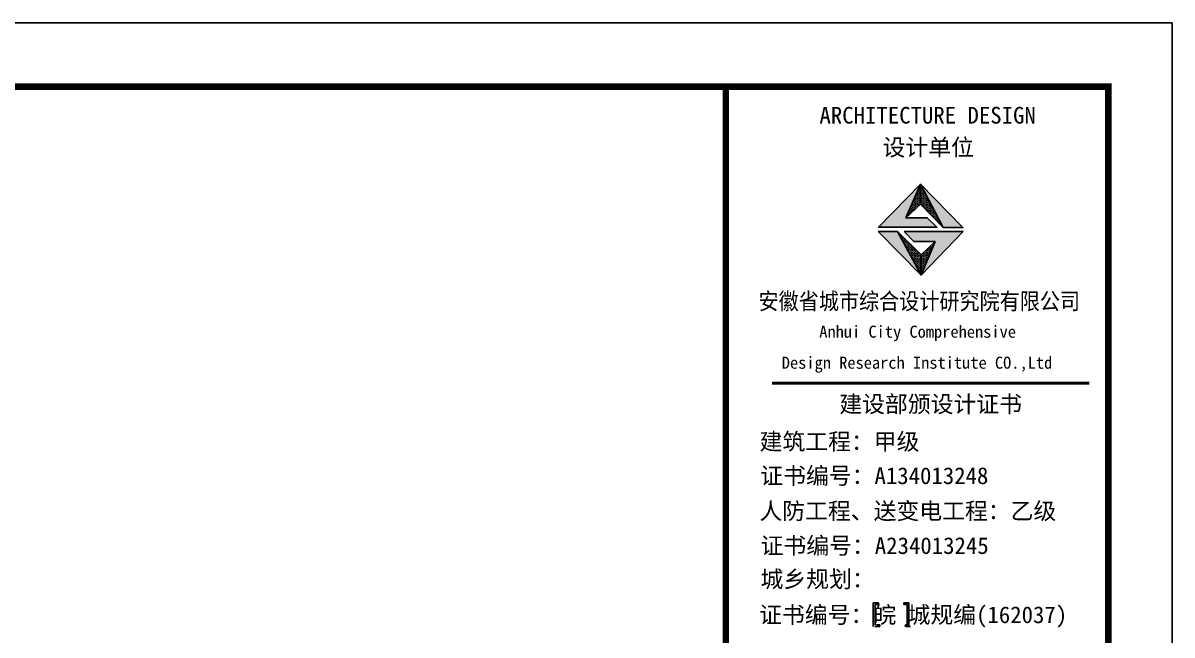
# Model space of a CAD drawing. Extents: x 32461 to 372567, y -698896 to 182569.
# Drawn here: x 158654 to 185723, y -313395 to -298980 of the extents above; entities that cross this region are included whole.
import ezdxf

# ---------------------------------------------------------------- set-up
doc = ezdxf.new("R2010")
doc.units = 0
doc.header["$LTSCALE"] = 1000
doc.header["$MEASUREMENT"] = 0
doc.layers.add('PUB_TITLE', color=4, linetype='CONTINUOUS')
doc.layers.add('图框', color=4, linetype='CONTINUOUS')
doc.styles.add('黑体', font='simhei.ttf', dxfattribs={"width": 0.6, "height": 4.3})

msp = doc.modelspace()

# ---------------------------------------------------------------- hatches: boundary and pattern name
at = {"layer": '图框'}
for color, points in [(1, [(179455.4, -303570), (179796.8, -302777.9), (178812.2, -303789.8), (180183.1, -303789.8), (179955.7, -303570)]), (1, [(180334.7, -303794.1), (180798.9, -303794.1), (179796.8, -302777.9)]), (1, [(179256.2, -303891.7), (178801, -303891.7), (179810.1, -304916.7)]), (1, [(179413.2, -303888.6), (179637, -304123.6), (180144.1, -304123.6), (179810.1, -304916.7), (180799.6, -303888.6)]), (4, [(178727.8, -312675.9), (178804.7, -312675.9), (178804.7, -312637.5), (178769.2, -312637.5), (178686.4, -312637.5), (178686.4, -313196), (178769.2, -313196), (178804.7, -313196), (178804.7, -313157.6), (178727.8, -313157.6)]), (4, [(179485.3, -313157.6), (179408.4, -313157.6), (179408.4, -313196), (179443.9, -313196), (179526.7, -313196), (179526.7, -312637.5), (179443.9, -312637.5), (179408.4, -312637.5), (179408.4, -312675.9), (179485.3, -312675.9)])]:
    msp.add_hatch(color=color, dxfattribs=at).paths.add_polyline_path(points)
h = msp.add_hatch(dxfattribs=at)
h.set_pattern_fill('DOTS', color=256, scale=450, style=0)
h.set_pattern_definition([(0, (-3239247.412, 988796.83), (14.0625, 28.125), [0, -28.125])])
h.paths.add_polyline_path([(179810.1, -304916.7), (179810.1, -304444.2), (179256.2, -303891.7)])
h.paths.add_polyline_path([(180144.1, -304123.6), (179810.1, -304444.2), (179810.1, -304916.7)])
h.paths.add_polyline_path([(179796.8, -302777.9), (179796.8, -303243.7), (180334.7, -303794.1)])
h.paths.add_polyline_path([(179796.8, -303243.7), (179796.8, -302777.9), (179455.4, -303570)])

# ---------------------------------------------------------------- linework, layer by layer
at = {"layer": 'PUB_TITLE'}
msp.add_lwpolyline([(74273.1, -361979.9), (185723.1, -361979.9), (185723.1, -298979.9), (74273.1, -298979.9)], close=True, dxfattribs=at)
at = {"layer": 'PUB_TITLE', "const_width": 150}
msp.add_lwpolyline([(78023.1, -360479.9), (184223.1, -360479.9), (184223.1, -300479.9), (78023.1, -300479.9)], close=True, dxfattribs=at)
at = {"layer": '图框'}
for p, q in [((179455.4, -303570), (179796.8, -302777.9)), ((179796.8, -302777.9), (180334.7, -303794.1)), ((179810.1, -304916.7), (178801, -303891.7)), ((178801, -303891.7), (179256.2, -303891.7)), ((179810.1, -304916.7), (178801, -303891.7)), ((178801, -303891.7), (179256.2, -303891.7)), ((178801, -303891.7), (179256.2, -303891.7)), ((179810.1, -304444.2), (179256.2, -303891.7)), ((179413.2, -303888.6), (180799.6, -303888.6)), ((179637, -304123.6), (179413.2, -303888.6)), ((180799.6, -303888.6), (179810.1, -304916.7)), ((180144.1, -304123.6), (179637, -304123.6)), ((179810.1, -304444.2), (180144.1, -304123.6)), ((180144.1, -304123.6), (179810.1, -304916.7)), ((179810.1, -304916.7), (179810.1, -304444.2)), ((179810.1, -304916.7), (179810.1, -304444.2)), ((179810.1, -304916.7), (179810.1, -304444.2))]:
    msp.add_line(p, q, dxfattribs=at)
at = {"layer": '图框', "color": 1}
for p, q in [((179810.1, -304916.7), (178801, -303891.7)), ((179256.2, -303891.7), (179810.1, -304916.7))]:
    msp.add_line(p, q, dxfattribs=at)
at = {"layer": '图框', "color": 4}
for p, q in [((178686.4, -312637.5), (178769.2, -312637.5)), ((178686.4, -312637.5), (178686.4, -313196)), ((178769.2, -312637.5), (178804.7, -312637.5)), ((178804.7, -312637.5), (178804.7, -312675.9)), ((179443.9, -312637.5), (179408.4, -312637.5)), ((179408.4, -312637.5), (179408.4, -312675.9)), ((179526.7, -312637.5), (179443.9, -312637.5)), ((179526.7, -312637.5), (179526.7, -313196)), ((178804.7, -312675.9), (178727.8, -312675.9)), ((178727.8, -312675.9), (178727.8, -313157.6)), ((179408.4, -312675.9), (179485.3, -312675.9)), ((179485.3, -312675.9), (179485.3, -313157.6)), ((178839.2, -313157.6), (178762.3, -313157.6)), ((178839.2, -313196), (178839.2, -313157.6)), ((179442.8, -313196), (179442.8, -313157.6)), ((179442.8, -313157.6), (179519.8, -313157.6)), ((178720.8, -313196), (178803.7, -313196)), ((178803.7, -313196), (178839.2, -313196)), ((179478.4, -313196), (179442.8, -313196)), ((179561.2, -313196), (179478.4, -313196))]:
    msp.add_line(p, q, dxfattribs=at)
at = {"layer": '图框', "color": 4, "const_width": 147.9}
msp.add_lwpolyline([(175209.2, -300479.9), (184223.1, -300479.9), (184223.1, -360479.9), (175209.2, -360479.9)], close=True, dxfattribs=at)
at = {"layer": '图框'}
for points in [[(179955.7, -303570), (179455.4, -303570), (179796.8, -303243.7), (180334.7, -303794.1), (180798.9, -303794.1), (179796.8, -302777.9), (178812.2, -303789.8), (180183.1, -303789.8), (179955.7, -303570)], [(179796.8, -302777.9), (179796.8, -303243.7)]]:
    msp.add_lwpolyline(points, dxfattribs=at)
at = {"layer": '图框', "color": 4, "const_width": 74.7}
msp.add_lwpolyline([(176302.3, -307463.8), (183772.3, -307463.8)], dxfattribs=at)

# ---------------------------------------------------------------- texts
at = {"layer": '图框', "color": 4, "style": '黑体'}
for s, height, p in [('ARCHITECTURE DESIGN', 394.416, (177416.8, -301349.4)), ('设计单位', 394.42, (178903.8, -302104.8)), ('Anhui City Comprehensive ', 283.86, (177412.8, -306392.1)), (' Design Research Institute CO.,Ltd', 283.86, (176336.8, -307122.6)), ('建设部颁设计证书', 394.42, (177885.5, -308151.8)), (' 建筑工程：甲级', 394.42, (175738.6, -309035.7)), ('证书编号：A134013248', 394.416, (176023.9, -309839.4)), ('人防工程、送变电工程：乙级', 394.416, (176003.2, -310670)), ('证书编号：A234013245', 394.416, (176031.1, -311486.2)), ('城乡规划：', 394.42, (176028.2, -312274.2)), ('证书编号：皖 城规编(162037)', 394.416, (175996.7, -313114.4))]:
    msp.add_text(s, height=height, dxfattribs=at).set_placement(p)
at = {"layer": '图框', "color": 4, "style": '黑体', "width": 0.88}
msp.add_text('安徽省城市综合设计研究院有限公司', height=394.416, dxfattribs=at).set_placement((175981.6, -305729.2))

doc.saveas('drawing.dxf')
